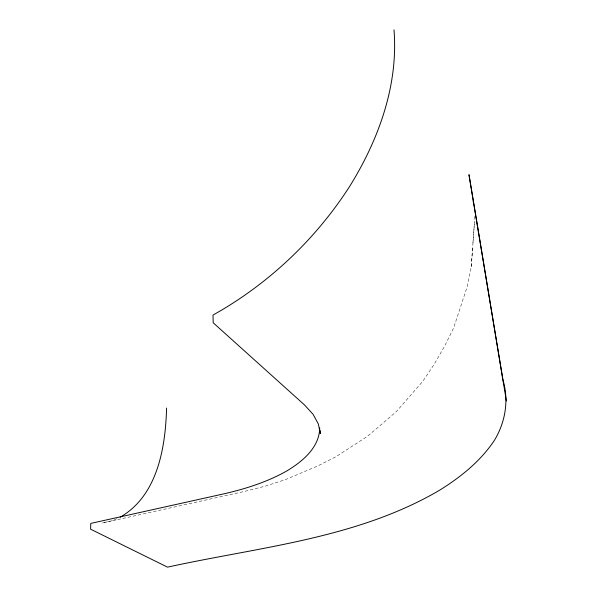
<?xml version="1.0" encoding="UTF-8"?>
<svg xmlns="http://www.w3.org/2000/svg" width="597" height="597" viewBox="0 0 597 597"><rect width="100%" height="100%" fill="white"/><g stroke="black" fill="none" stroke-linecap="round" stroke-linejoin="round"><path stroke-width="0.45" stroke-dasharray="2.98 2.24" d="M116.87 518.696L112.796 520.569L102.162 523.054L243.822 491.577L264.672 486.316L285.284 479.697L317.522 466.07L336.171 456.586L367.245 436.467L382.147 423.863L396.632 411.303L422.78 381.311L433.788 364.916L444.377 346.596L453.563 328.126L467.041 287.239L471.257 266.807L474.511 221.659L474.085 214.457M472.951 242.882L474.511 221.659M471.257 266.807L472.749 246.427"/><path stroke-width="0.9" d="M166.578 408.057C165.503 447.586 157.571 495.786 120.131 517.203M319.708 427.87C319.44 447.481 302.664 461.317 287.247 470.697C267.687 481.839 246.068 488.734 224.218 493.771L90.766 523.412L90.602 529.181L167.533 567.15C259.15 546.994 357.118 538.71 439.72 490.137C460.735 477.055 480.398 461.302 494.279 440.541C505.375 422.333 509.084 400.445 502.928 379.864L468.966 174.63L506.398 400.99M320.067 430.31L320.32 433.616L318.335 423.974L313.089 414.34L304.485 404.915L213.211 322.79L212.987 315.074C268.172 284.239 315.403 239.651 349.596 186.503C378.535 139.922 398.483 85.386 393.99 29.85M473.294 200.943L473.451 203.644"/></g></svg>
